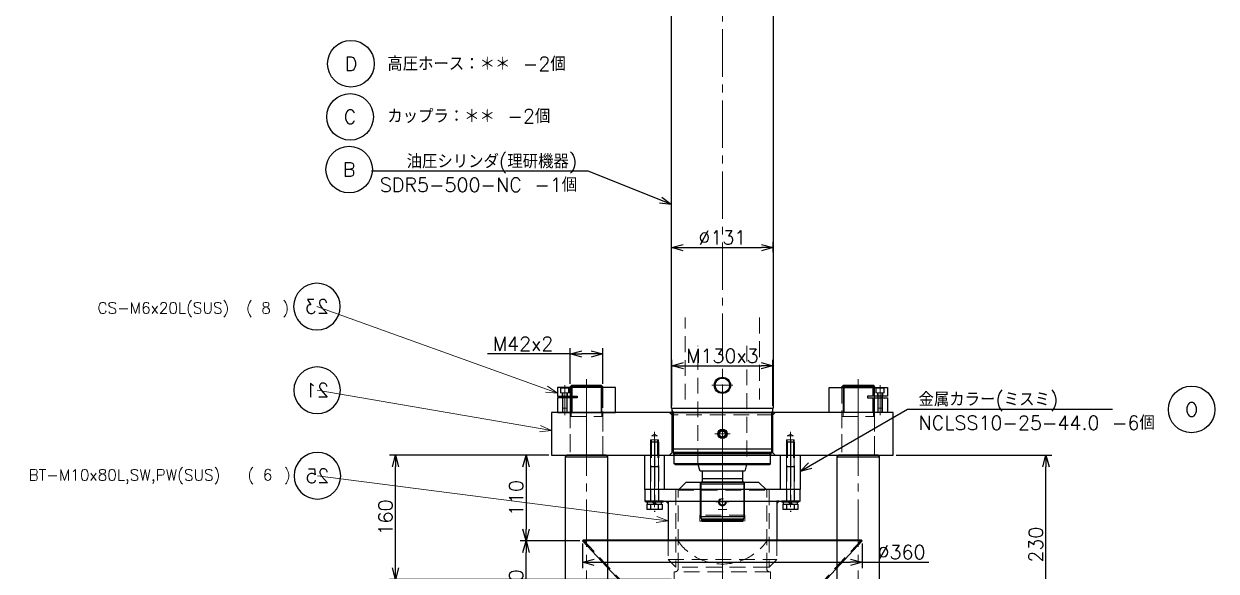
# Model space of a CAD drawing. Header units: millimetres. Extents: x 0 to 49006, y -7876 to 6995.
# Drawn here: x 42080 to 43616, y 1149 to 1853 of the extents above; entities that cross this region are included whole.
import ezdxf
from ezdxf import colors
from ezdxf.entities.mleader import LeaderData, LeaderLine
from ezdxf.enums import TextEntityAlignment as Align
from ezdxf.math import Vec2, Vec3

# ---------------------------------------------------------------- set-up
doc = ezdxf.new("R2010")
doc.units = ezdxf.units.MM
doc.header["$LTSCALE"] = 3.2
doc.header["$PDMODE"] = 99
doc.header["$PDSIZE"] = 1
for name, pattern in [('CENTER2', [28.575, 19.05, -3.175, 3.175, -3.175]), ('HIDDEN', [9.525, 6.35, -3.175]), ('PHANTOM2', [31.75, 15.875, -3.175, 3.175, -3.175, 3.175, -3.175])]:
    doc.linetypes.add(name, pattern=pattern)
for name, color, linetype, lineweight in [('01_NORMAL', 7, 'Continuous', 25), ('04_HIDDEN', 2, 'HIDDEN', 13), ('05_CENTER', 4, 'CENTER2', 13), ('06_PHANTOM', 2, 'PHANTOM2', 13), ('07_TEXT', 3, 'Continuous', 13), ('08_DIM', 3, 'Continuous', 13)]:
    doc.layers.add(name, color=color, linetype=linetype, lineweight=lineweight)
doc.layers.add('10_DRAFT', color=8, linetype='Continuous', lineweight=0, plot=False)
doc.styles.add('KSS_TXT', font='txt.shx', dxfattribs={"bigfont": 'extfont2.shx'})
doc.styles.add('KSS_TXT_L', font='txt.shx', dxfattribs={"height": 36, "bigfont": 'extfont2.shx'})
doc.styles.get("Standard").update_dxf_attribs({"font": 'txt.shx', "bigfont": 'extfont2.shx'})
doc.dimstyles.new('KSS_DIM', dxfattribs={"dimscale": 12, "dimtxt": 3, "dimasz": 2.5, "dimexe": 1.25, "dimexo": 0.625, "dimtad": 1, "dimdsep": 46, "dimtxsty": 'KSS_TXT', "dimblk": 'OPEN30', "dimcen": 0, "dimazin": 2, "dimtfac": 0.75, "dimtmove": 0, "dimatfit": 3, "dimldrblk": 'OPEN30', "dimfxl": 1.25, "dimtolj": 1, "dimarcsym": 0})

# ---------------------------------------------------------------- blocks, each defined once
blk = doc.blocks.new('AM_BALLOON1')
at = {"transparency": 16777216}
blk.add_circle((0, 0), 5, dxfattribs=at)
blk.add_attdef('B_NUMBER', text='', height=3, dxfattribs=at).set_placement((0, 0), align=Align.MIDDLE_CENTER)
blk = doc.blocks.new('_OPEN')
at = {"color": 0, "linetype": 'ByBlock'}
for p, q in [((-1, 0.17), (0, 0)), ((0, 0), (-1, -0.17)), ((0, 0), (-1, 0))]:
    blk.add_line(p, q, dxfattribs=at)
blk = doc.blocks.new('_Open30')
at = {"color": 0, "linetype": 'ByBlock', "lineweight": -2}
for p, q in [((-1, 0.27), (0, 0)), ((0, 0), (-1, -0.27)), ((0, 0), (-1, 0))]:
    blk.add_line(p, q, dxfattribs=at)
blk = doc.blocks.new('*D2128')
at = {"layer": '08_DIM', "color": 0, "lineweight": -2, "transparency": 16777216}
for p, q in [((43203.8, 1297.6), (43404.1, 1297.6)), ((43396.6, 1082.6), (43396.6, 1282.6)), ((43068.8, 1067.6), (43404.1, 1067.6))]:
    blk.add_line(p, q, dxfattribs=at)
at = {"layer": 'Defpoints', "color": 0, "transparency": 16777216}
for p in [(43200, 1297.6), (43396.6, 1297.6), (43065, 1067.6)]:
    blk.add_point(p, dxfattribs=at)
at = {"layer": '08_DIM', "color": 0, "lineweight": -2, "transparency": 16777216, "xscale": 15, "yscale": 15, "zscale": 15}
for p, rotation in [((43396.6, 1297.6), 90), ((43396.6, 1067.6), 270)]:
    blk.add_blockref('_Open30', p, dxfattribs=dict(at, rotation=rotation))
at = {"layer": '08_DIM', "color": 0, "transparency": 16777216, "insert": (43383.8, 1182.6), "char_height": 18, "attachment_point": 5, "rotation": 90, "style": 'KSS_TXT'}
blk.add_mtext('\\A1;230', dxfattribs=at)
blk = doc.blocks.new('*D2147')
at = {"layer": '08_DIM', "color": 0, "lineweight": -2, "transparency": 16777216}
for p, q in [((42796.3, 1187.6), (42719.6, 1187.6)), ((42727.1, 1082.6), (42727.1, 1172.6)), ((42891.3, 1067.6), (42719.6, 1067.6))]:
    blk.add_line(p, q, dxfattribs=at)
at = {"layer": 'Defpoints', "color": 0, "transparency": 16777216}
for p in [(42727.1, 1187.6), (42800, 1187.6), (42895, 1067.6)]:
    blk.add_point(p, dxfattribs=at)
at = {"layer": '08_DIM', "color": 0, "lineweight": -2, "transparency": 16777216, "xscale": 15, "yscale": 15, "zscale": 15}
for p, rotation in [((42727.1, 1187.6), 90), ((42727.1, 1067.6), 270)]:
    blk.add_blockref('_Open30', p, dxfattribs=dict(at, rotation=rotation))
at = {"layer": '08_DIM', "color": 0, "transparency": 16777216, "insert": (42714.4, 1127.6), "char_height": 18, "attachment_point": 5, "rotation": 90, "style": 'KSS_TXT'}
blk.add_mtext('\\A1;120', dxfattribs=at)
blk = doc.blocks.new('*D2148')
at = {"layer": '08_DIM', "color": 0, "lineweight": -2, "transparency": 16777216}
for p, q in [((42756.3, 1297.6), (42719.6, 1297.6)), ((42727.1, 1282.6), (42727.1, 1202.6)), ((42796.3, 1187.6), (42719.6, 1187.6))]:
    blk.add_line(p, q, dxfattribs=at)
at = {"layer": 'Defpoints', "color": 0, "transparency": 16777216}
for p in [(42760, 1297.6), (42727.1, 1187.6), (42800, 1187.6)]:
    blk.add_point(p, dxfattribs=at)
at = {"layer": '08_DIM', "color": 0, "lineweight": -2, "transparency": 16777216, "xscale": 15, "yscale": 15, "zscale": 15}
for p, rotation in [((42727.1, 1297.6), 90), ((42727.1, 1187.6), 270)]:
    blk.add_blockref('_Open30', p, dxfattribs=dict(at, rotation=rotation))
at = {"layer": '08_DIM', "color": 0, "transparency": 16777216, "insert": (42714.4, 1242.6), "char_height": 18, "attachment_point": 5, "rotation": 90, "style": 'KSS_TXT'}
blk.add_mtext('\\A1;110', dxfattribs=at)
blk = doc.blocks.new('*D2149')
at = {"layer": '08_DIM', "color": 0, "lineweight": -2, "transparency": 16777216}
for p, q in [((42756.3, 1297.6), (42551.5, 1297.6)), ((42559, 1152.6), (42559, 1282.6)), ((42914.3, 1137.6), (42551.5, 1137.6))]:
    blk.add_line(p, q, dxfattribs=at)
at = {"layer": 'Defpoints', "color": 0, "transparency": 16777216}
for p in [(42559, 1297.6), (42760, 1297.6), (42918, 1137.6)]:
    blk.add_point(p, dxfattribs=at)
at = {"layer": '08_DIM', "color": 0, "lineweight": -2, "transparency": 16777216, "xscale": 15, "yscale": 15, "zscale": 15}
for p, rotation in [((42559, 1297.6), 90), ((42559, 1137.6), 270)]:
    blk.add_blockref('_Open30', p, dxfattribs=dict(at, rotation=rotation))
at = {"layer": '08_DIM', "color": 0, "transparency": 16777216, "insert": (42546.3, 1217.6), "char_height": 18, "attachment_point": 5, "rotation": 90, "style": 'KSS_TXT'}
blk.add_mtext('\\A1;160', dxfattribs=at)
blk = doc.blocks.new('KNCLSS10-25-12a_1_1')
at = {"color": 0}
blk.add_lwpolyline([(12.5, -44), (-12.5, -44), (-12.5, 0), (12.5, 0)], close=True, dxfattribs=at)
at = {"layer": '04_HIDDEN', "color": 0}
for p, q in [((-5, 0), (-5, -44)), ((5, 0), (5, -44))]:
    blk.add_line(p, q, dxfattribs=at)
at = {"layer": '10_DRAFT'}
blk.add_line((0, 0), (0, -44), dxfattribs=at)
blk = doc.blocks.new('A$C114414DD_1_1')
at = {"color": 0}
for p, q in [((10, 16), (10, -34.2)), ((150, 16), (150, -34.2))]:
    blk.add_line(p, q, dxfattribs=at)
blk.add_lwpolyline([(180, 31), (-20, 31), (-20, 16), (180, 16)], close=True, dxfattribs=at)
at = {"color": 3}
for points in [[(10, 16), (10, 13), (7, 16), (7, 16)], [(150, 16), (150, 13), (153, 16), (153, 16)]]:
    blk.add_lwpolyline(points, close=True, dxfattribs=at)
at = {"layer": '04_HIDDEN'}
for p, q in [((20, 31), (20, -69)), ((140, 31), (140, -69)), ((10, -34.2), (10, -59)), ((150, -34.2), (150, -59)), ((10, -59), (20, -69)), ((10, -59), (150, -59)), ((150, -59), (140, -69)), ((140, -69), (20, -69))]:
    blk.add_line(p, q, dxfattribs=at)
at = {"layer": '05_CENTER'}
for p, q in [((-7.5, 38.4), (-7.5, 8.2)), ((167.5, 38.4), (167.5, 8.2))]:
    blk.add_line(p, q, dxfattribs=at)
at = {"layer": '10_DRAFT'}
blk.add_line((80, 31), (80, -69), dxfattribs=at)
blk = doc.blocks.new('A$C479D0D79_1_1')
at = {"color": 0}
for p, q in [((-11, 1.5), (11, 1.5)), ((-11, 1.5), (-11, 0)), ((-11, 0), (11, 0)), ((-9.8, 11), (9.8, 11)), ((-9.8, 4), (-9.8, 11)), ((9.8, 4), (-9.8, 4)), ((-9.2, 4), (-9.2, 1.5)), ((-4.9, 4), (-4.9, 11)), ((0, 1.5), (-2.5, 4)), ((0, 4), (2.5, 1.5)), ((4.9, 4), (4.9, 11)), ((9.2, 1.5), (9.2, 4)), ((9.8, 4), (9.8, 11)), ((11, 0), (11, 1.5))]:
    blk.add_line(p, q, dxfattribs=at)
at = {"color": 0, "linetype": 'HIDDEN'}
for p, q in [((-5, -76), (-5, 0)), ((5, -76), (5, 0)), ((-5, -44), (5, -44)), ((-4.2, -76), (-4.2, -44)), ((4.2, -76), (4.2, -44)), ((-5, -76), (5, -76))]:
    blk.add_line(p, q, dxfattribs=at)
at = {"color": 0, "linetype": 'CENTER2'}
blk.add_line((0, -79), (0, 14), dxfattribs=at)
at = {"layer": '10_DRAFT', "style": 'KSS_TXT_L'}
blk.add_text('BT-M10x80L,SW,PW', height=0.3, dxfattribs=at).set_placement((5, 10.7))
blk = doc.blocks.new('A$C51A90D84_1_1')
at = {"rotation": 180}
for p in [(-7.5, -9), (167.5, -9)]:
    blk.add_blockref('A$C479D0D79_1_1', p, dxfattribs=at)
at = {"color": 4}
for p in [(-7.5, 50), (167.5, 50)]:
    blk.add_blockref('KNCLSS10-25-12a_1_1', p, dxfattribs=at)
blk.add_blockref('A$C114414DD_1_1', (0, -25))
blk = doc.blocks.new('SD5-500-NCa_1_1')
at = {"color": 0}
for p, q in [((-867, 82), (-864, 85)), ((-867, 82), (-867, -82)), ((-725, 85), (-864, 85)), ((-864, 85), (-864, -85)), ((-722, 82), (-725, 85)), ((-725, 85), (-725, -85)), ((-722, -82), (-722, 82)), ((-722, 65), (-713, 65)), ((-722, 63.5), (-718, 63.5)), ((-718, -65), (-718, 65)), ((-718, 63.5), (-715.4, 65)), ((-713, 65.5), (-145.5, 65.5)), ((-713, -65.5), (-713, 65.5)), ((-145.5, -65.5), (-145.5, 65.5)), ((-145, 65), (-145.5, 65.5)), ((-145, 65), (-145, -65)), ((-92.9, 65), (-145, 65)), ((-140, 63.5), (-142.6, 65)), ((-140, -65), (-140, 65)), ((-90.3, 63.5), (-140, 63.5)), ((-92.9, 65), (-92.9, -65)), ((-89, 62.7), (-92.9, 65)), ((-89, -62.8), (-89, 62.7)), ((-87, 62.7), (-89, 62.7)), ((-87, 62.7), (-87, -62.8)), ((-85, 60.7), (-87, 62.7)), ((-85, -62), (-85, 62)), ((-74, 62), (-85, 62)), ((-74, 62), (-74, -62)), ((-74, 62), (-73, 61)), ((-73, -61), (-73, 61)), ((-877, 33), (-876, 34)), ((-877, -33), (-877, 33)), ((-876, 34), (-876, -34)), ((-876, 34), (-867, 34)), ((-867, 34), (-867, -34)), ((-66.4, 29.7), (-73, 31.5)), ((-897, 18), (-895.8, 20)), ((-897, -18), (-897, 18)), ((-877.8, 20), (-895.8, 20)), ((-895.8, 20), (-895.8, 19.9)), ((-895.8, 19.9), (-882, 19.9)), ((-882, 11.2), (-882, 19.9)), ((-65, -28.5), (-65, 28.5)), ((-65, 26), (-51, 26)), ((-55, -26), (-55, 26)), ((-48.4, 28.5), (-51, 27)), ((-51, -27), (-51, 27)), ((-50.1, 27.5), (-3.9, 27.5)), ((-5.6, 28.5), (-48.4, 28.5)), ((-48.4, -28.5), (-48.4, 28.5)), ((-3, 27), (-5.6, 28.5)), ((-5.6, 28.5), (-5.6, -28.5)), ((-1, 27), (-3, 27)), ((-3, -27), (-3, 27)), ((0, 26), (-1, 27)), ((-1, 27), (-1, -27)), ((0, -26), (0, 26)), ((-897, 10.8), (-895.5, 9.3)), ((-895.8, 11.2), (-895.8, 8.7)), ((-882, 11.2), (-895.8, 11.2)), ((-895.8, 8.7), (-882, 8.7)), ((-882, -8.7), (-882, 8.7)), ((-895.5, -9.3), (-897, -10.8)), ((-895.8, -8.7), (-895.8, -11.2)), ((-882, -8.7), (-895.8, -8.7)), ((-895.8, -11.2), (-882, -11.2)), ((-882, -19.9), (-882, -11.2)), ((-897, -18), (-895.8, -20)), ((-895.8, -19.9), (-895.8, -20)), ((-882, -19.9), (-895.8, -19.9)), ((-877.8, -20), (-895.8, -20)), ((-73, -31.5), (-66.4, -29.7)), ((-65, -26), (-51, -26)), ((-51, -27), (-48.4, -28.5)), ((-3.9, -27.5), (-50.1, -27.5)), ((-48.4, -28.5), (-5.6, -28.5)), ((-5.6, -28.5), (-3, -27)), ((-3, -27), (-1, -27)), ((-1, -27), (0, -26)), ((-876, -34), (-877, -33)), ((-876, -34), (-867, -34)), ((-87, -62.8), (-85, -60.8)), ((-73, -61), (-74, -62)), ((-722, -63.5), (-718, -63.5)), ((-722, -65), (-713, -65)), ((-718, -63.5), (-715.4, -65)), ((-145.5, -65.5), (-713, -65.5)), ((-145.5, -65.5), (-145, -65)), ((-145, -65), (-92.9, -65)), ((-142.6, -65), (-140, -63.5)), ((-140, -63.5), (-90.3, -63.5)), ((-92.9, -65), (-89, -62.8)), ((-89, -62.8), (-87, -62.8)), ((-74, -62), (-85, -62)), ((-864, -85), (-867, -82)), ((-725, -85), (-864, -85)), ((-725, -85), (-722, -82))]:
    blk.add_line(p, q, dxfattribs=at)
for radius in [10.5, 9.32]:
    blk.add_circle((-175, 0), radius, dxfattribs=at)
for centre, radius, start, end in [((-877.8, 20.8), 0.8, 270, 0), ((-66.9, 27.8), 2, 20.9011, 75), ((-877.8, -20.8), 0.8, 0, 90), ((-66.9, -27.8), 2, 285, 339.0989)]:
    blk.add_arc(centre, radius, start, end, dxfattribs=at)
for points, start_tangent, end_tangent in [([(-895.8, 19.9), (-896.2, 19.2), (-896.5, 18.5), (-896.7, 17.8), (-896.8, 17.3), (-896.9, 16.7), (-897, 16.1), (-897, 15.6)], (-0.424612, -0.905375), (-0.035971, -0.999353)), ([(-897, 15.6), (-897, 15.1), (-896.9, 14.6), (-896.8, 14), (-896.7, 13.4), (-896.5, 12.9), (-896.3, 12.3), (-896.1, 11.8), (-895.8, 11.2)], (0.033003, -0.999455), (0.4305, -0.902591)), ([(-895.8, 8.7), (-896.1, 7.4), (-896.4, 6.2), (-896.6, 4.9), (-896.8, 3.6), (-896.9, 2.7), (-896.9, 1.8), (-897, 0.9), (-897, 0)], (-0.230061, -0.973176), (-0.014404, -0.999896)), ([(-897, 0), (-897, -1.1), (-896.9, -2.3), (-896.8, -3.4), (-896.7, -4.6), (-896.5, -5.7), (-896.3, -6.9), (-896.1, -7.8), (-895.8, -8.7)], (0.018431, -0.99983), (0.233877, -0.972266)), ([(-895.8, -11.2), (-896.2, -11.9), (-896.5, -12.7), (-896.7, -13.4), (-896.8, -13.9), (-896.9, -14.5), (-897, -15), (-897, -15.6)], (-0.424612, -0.905375), (-0.035971, -0.999353)), ([(-897, -15.6), (-897, -16.1), (-896.9, -16.6), (-896.8, -17.2), (-896.7, -17.7), (-896.5, -18.3), (-896.3, -18.8), (-896.1, -19.4), (-895.8, -19.9)], (0.033003, -0.999455), (0.4305, -0.902591))]:
    blk.add_spline(points, degree=3, dxfattribs=dict(at, start_tangent=start_tangent, end_tangent=end_tangent))
at = {"layer": '04_HIDDEN', "color": 0}
for p, q in [((-262.2, 47.7), (-156.8, 47.7)), ((-225.8, 31.5), (-73, 31.5)), ((-896.7, 10.5), (-879, 9.9)), ((-895.5, 9.3), (-880.5, 8.8)), ((-879, -9.9), (-896.7, -10.5)), ((-880.5, -8.8), (-895.5, -9.3)), ((-73, -31.5), (-225.8, -31.5)), ((-156.8, -47.8), (-262.2, -47.8))]:
    blk.add_line(p, q, dxfattribs=at)
at = {"layer": '05_CENTER', "color": 0}
for p, q in [((-907.5, 0), (4.4, 0)), ((-175, 13.5), (-175, -13.5)), ((325.8, 0), (508.2, 0))]:
    blk.add_line(p, q, dxfattribs=at)
at = {"layer": '06_PHANTOM', "color": 0}
for p, q in [((427, 31.5), (337.2, 31.5)), ((433.6, 29.7), (427, 31.5)), ((427, -31.5), (427, 31.5)), ((435, -28.5), (435, 28.5)), ((435, 26), (449, 26)), ((445, -26), (445, 26)), ((451.6, 28.5), (449, 27)), ((449, -27), (449, 27)), ((449.9, 27.5), (496.1, 27.5)), ((494.4, 28.5), (451.6, 28.5)), ((451.6, -28.5), (451.6, 28.5)), ((497, 27), (494.4, 28.5)), ((494.4, 28.5), (494.4, -28.5)), ((499, 27), (497, 27)), ((497, -27), (497, 27)), ((500, 26), (499, 27)), ((499, 27), (499, -27)), ((500, -26), (500, 26)), ((427, -31.5), (433.6, -29.7)), ((435, -26), (449, -26)), ((449, -27), (451.6, -28.5)), ((496.1, -27.5), (449.9, -27.5)), ((451.6, -28.5), (494.4, -28.5)), ((494.4, -28.5), (497, -27)), ((497, -27), (499, -27)), ((499, -27), (500, -26)), ((337.2, -31.5), (427, -31.5))]:
    blk.add_line(p, q, dxfattribs=at)
for centre, start, end in [((433.1, 27.8), 20.9011, 75), ((433.1, -27.8), 285, 339.0989)]:
    blk.add_arc(centre, 2, start, end, dxfattribs=at)
blk = doc.blocks.new('M10Tz_1_1')
at = {"color": 0}
for radius in [5, 4]:
    blk.add_circle((0, 0), radius, dxfattribs=at)
at = {"layer": '05_CENTER'}
for p, q in [((8.3, 0), (-8.3, 0)), ((0, -8.3), (0, 8.3))]:
    blk.add_line(p, q, dxfattribs=at)
blk = doc.blocks.new('A$C311A3C4E_1_1')
at = {"color": 0}
for p, q in [((-47, 100), (-57, 90)), ((-47, 100), (47, 100)), ((47, 100), (57, 90)), ((-57, -11), (-57, 90)), ((-57, 90), (57, 90)), ((57, -11), (57, 90))]:
    blk.add_line(p, q, dxfattribs=at)
blk.add_lwpolyline([(-62, -25), (62, -25), (62, -15), (-62, -15)], close=True, dxfattribs=at)
for centre, start, end in [((-61, -11), 270, 0), ((61, -11), 180, 270)]:
    blk.add_arc(centre, 4, start, end, dxfattribs=at)
at = {"layer": '04_HIDDEN'}
for p, q in [((-28.5, 100), (-28.5, 58)), ((-27.4, 100), (-27.4, 58)), ((27.4, 100), (27.4, 58)), ((28.5, 100), (28.5, 58))]:
    blk.add_line(p, q, dxfattribs=at)
blk.add_lwpolyline([(29, 50), (29, 58), (-29, 58), (-29, 50)], close=True, dxfattribs=at)
at = {"layer": '05_CENTER'}
blk.add_line((0, 106.4), (0, -32.8), dxfattribs=at)
at = {"color": 0}
blk.add_blockref('M10Tz_1_1', (0, 75), dxfattribs=at)
blk = doc.blocks.new('A$C2EB33B8C_1_1')
at = {"color": 4, "rotation": 270}
blk.add_blockref('SD5-500-NCa_1_1', (0, -90), dxfattribs=at)
at = {"layer": '04_HIDDEN'}
blk.add_blockref('A$C311A3C4E_1_1', (0, -140), dxfattribs=at)
blk = doc.blocks.new('A$C55F72951_1_1')
at = {"color": 0}
for p, q in [((-179.1, 600.8), (-180, 600)), ((-180, 600), (-68, 480)), ((180, 600), (68, 480)), ((179.1, 600.8), (180, 600)), ((87, 478), (-87, 478))]:
    blk.add_line(p, q, dxfattribs=at)
for p, q in [((180, 600), (-180, 600)), ((179.1, 600.8), (-179.1, 600.8))]:
    blk.add_line(p, q)
for points in [[(-87, 50), (87, 50), (87, 478), (85, 480), (-85, 480), (-87, 478)], [(-300, 50), (300, 50), (300, -5), (-300, -5)]]:
    blk.add_lwpolyline(points, close=True, dxfattribs=at)
at = {"color": 3}
for points in [[(-87, 50), (-91, 50), (-91, 50), (-87, 54)], [(87, 50), (91, 50), (91, 50), (87, 54)]]:
    blk.add_lwpolyline(points, close=True, dxfattribs=at)
for points in [[(-86, 0), (-78, 0), (-78, 0), (-82, 4)], [(-82, 4), (-86, 0), (-86, 0)], [(86, 0), (78, 0), (78, 0), (82, 4)], [(82, 4), (86, 0), (86, 0)]]:
    blk.add_lwpolyline(points, dxfattribs=at)
for centre, start, end in [((-68, 480), 0, 43.0251), ((68, 480), 136.9749, 180)]:
    blk.add_arc(centre, 1.03, start, end, dxfattribs=at)
at = {"layer": '04_HIDDEN'}
for p, q in [((-179.1, 600.8), (-67.1, 480.8)), ((179.1, 600.8), (67.1, 480.8)), ((-68, 480), (-67.1, 480.8)), ((-63, 475), (-65.9, 480)), ((63, 475), (65.9, 480)), ((68, 480), (67.1, 480.8)), ((-63, 475), (-63, 0)), ((63, 475), (-63, 475)), ((63, 475), (63, 0)), ((-82, 50), (-82, 0)), ((82, 50), (82, 0)), ((-275, 24.3), (-279, 22)), ((-279, -5), (-279, 22)), ((-279, 22), (-271, 22)), ((-271, 22), (-275, 24.3)), ((-271, -5), (-271, 22)), ((271, 22), (275, 24.3)), ((271, -5), (271, 22)), ((279, 22), (271, 22)), ((275, 24.3), (279, 22)), ((279, -5), (279, 22)), ((-280, -5), (-280, 15)), ((-280, 15), (-270, 15)), ((-270, -5), (-270, 15)), ((-139, -5), (-139, 0)), ((-139, 0), (139, 0)), ((139, 0), (139, -5)), ((270, -5), (270, 15)), ((280, 15), (270, 15)), ((280, -5), (280, 15))]:
    blk.add_line(p, q, dxfattribs=at)
at = {"layer": '04_HIDDEN', "color": 9}
for p, q in [((-196, 50), (-196, -5)), ((-154, 50), (-154, -5)), ((154, 50), (154, -5)), ((196, 50), (196, -5))]:
    blk.add_line(p, q, dxfattribs=at)
at = {"layer": '04_HIDDEN'}
blk.add_arc((0, 640), 70, 214.0372, 325.9628, dxfattribs=at)
at = {"layer": '05_CENTER'}
for p, q in [((0, -18.7), (0, 613.4)), ((-117, -11.3), (-117, 60.9)), ((117, -11.3), (117, 60.9)), ((-275, -8.4), (-275, 27.1)), ((275, -8.4), (275, 27.1))]:
    blk.add_line(p, q, dxfattribs=at)
at = {"layer": '05_CENTER', "color": 9}
for p, q in [((-175, 56.4), (-175, -11.4)), ((175, 56.4), (175, -11.4))]:
    blk.add_line(p, q, dxfattribs=at)
at = {"layer": '10_DRAFT'}
blk.add_line((-5.6, 640), (5.6, 640), dxfattribs=at)
blk = doc.blocks.new('A$C59490531_1_1')
at = {"color": 0}
for p, q in [((-18.8, 32), (-18.8, 21)), ((18.8, 32), (18.8, 0)), ((-37.5, 21), (-12, 21)), ((-12, 19), (-37.5, 19)), ((-18.8, 19), (-18.8, 0)), ((-12, 21), (-12, 19))]:
    blk.add_line(p, q, dxfattribs=at)
blk.add_lwpolyline([(-37.5, 19), (-37.5, 0), (37.5, 0), (37.5, 32), (-37.5, 32), (-37.5, 21)], dxfattribs=at)
at = {"layer": '04_HIDDEN'}
for p, q in [((-33.5, 25.5), (-33.5, 32)), ((-22.5, 25.5), (-22.5, 32)), ((-21, 32), (-21, 21)), ((-19.7, 32), (-19.7, 21)), ((19.7, 32), (19.7, 0)), ((21, 32), (21, 0)), ((-33.5, 25.5), (-22.5, 25.5)), ((-31.4, 21), (-31.4, 25.5)), ((-31, 19), (-31, 0)), ((-30.5, 19), (-30.5, 0)), ((-25.5, 19), (-25.5, 0)), ((-25, 19), (-25, 0)), ((-24.6, 21), (-24.6, 25.5)), ((-21, 19), (-21, 0)), ((-19.7, 19), (-19.7, 0))]:
    blk.add_line(p, q, dxfattribs=at)
at = {"layer": '05_CENTER'}
blk.add_line((-28, -3.3), (-28, 35), dxfattribs=at)
at = {"layer": '10_DRAFT'}
blk.add_line((0, 32), (0, 0), dxfattribs=at)
blk = doc.blocks.new('A$C7E8A2BA9_1_1')
at = {"color": 0}
for p, q in [((5, 6), (-5, 6)), ((-5, 6), (-5, 0)), ((5, 0), (-5, 0)), ((5, 0), (5, 6))]:
    blk.add_line(p, q, dxfattribs=at)
at = {"color": 0, "linetype": 'HIDDEN'}
for p, q in [((-3, -20), (-3, 0)), ((-2.5, -20), (-2.5, 0)), ((2.5, -20), (2.5, 0)), ((3, -20), (3, 0)), ((-3, -20), (3, -20))]:
    blk.add_line(p, q, dxfattribs=at)
at = {"color": 0, "linetype": 'CENTER2'}
blk.add_line((0, -21.5), (0, 7.5), dxfattribs=at)
at = {"layer": '10_DRAFT', "style": 'KSS_TXT_L'}
blk.add_text('CS-M6x20L', height=0.3, dxfattribs=at).set_placement((2.2, 5.7))
blk = doc.blocks.new('A$C64ED66EC_1_1')
blk.add_blockref('A$C59490531_1_1', (0, 0))
at = {"layer": '04_HIDDEN', "xscale": -1}
blk.add_blockref('A$C7E8A2BA9_1_1', (-28, 25.5), dxfattribs=at)
blk = doc.blocks.new('A$C1A7E2619_1_1')
blk.add_lwpolyline([(-220, -55), (220, -55), (220, 0), (-220, 0)], close=True)
at = {"color": 0}
for radius in [6, 5, 4]:
    blk.add_circle((0, -27.5), radius, dxfattribs=at)
at = {"layer": '04_HIDDEN', "color": 9}
for p, q in [((-196, 0), (-196, -55)), ((-154, 0), (-154, -55)), ((154, 0), (154, -55)), ((196, 0), (196, -55))]:
    blk.add_line(p, q, dxfattribs=at)
at = {"layer": '04_HIDDEN'}
for p, q in [((-68, 0), (-65, -3)), ((-65, -52), (-65, -3)), ((65, -3), (-65, -3)), ((-63.5, -52), (-63.5, -3)), ((63.5, -52), (63.5, -3)), ((68, 0), (65, -3)), ((65, -52), (65, -3)), ((-87.5, -27.7), (-91.5, -30)), ((-91.5, -55), (-91.5, -30)), ((-91.5, -30), (-83.5, -30)), ((-83.5, -30), (-87.5, -27.7)), ((-83.5, -55), (-83.5, -30)), ((87.5, -27.7), (83.5, -30)), ((83.5, -55), (83.5, -30)), ((83.5, -30), (91.5, -30)), ((91.5, -30), (87.5, -27.7)), ((91.5, -55), (91.5, -30)), ((-92.5, -55), (-92.5, -35)), ((-92.5, -35), (-82.5, -35)), ((-82.5, -55), (-82.5, -35)), ((82.5, -55), (82.5, -35)), ((82.5, -35), (92.5, -35)), ((92.5, -55), (92.5, -35)), ((-68, -55), (-65, -52)), ((65, -52), (-65, -52)), ((68, -55), (65, -52))]:
    blk.add_line(p, q, dxfattribs=at)
at = {"layer": '05_CENTER', "color": 9}
for p, q in [((-175, 6.4), (-175, -61.4)), ((175, 6.4), (175, -61.4))]:
    blk.add_line(p, q, dxfattribs=at)
at = {"layer": '05_CENTER'}
for p, q in [((-87.5, -58.4), (-87.5, -24.9)), ((9.9, -27.5), (-9.9, -27.5)), ((0, -37.4), (0, -17.6)), ((87.5, -58.4), (87.5, -24.9))]:
    blk.add_line(p, q, dxfattribs=at)
at = {"layer": '10_DRAFT'}
blk.add_line((0, 0), (0, -55), dxfattribs=at)
blk = doc.blocks.new('A$C06BC4911_1_1')
at = {"color": 0}
for p, q in [((-27.5, -2), (27.5, -2)), ((-27.5, -658), (27.5, -658))]:
    blk.add_line(p, q, dxfattribs=at)
blk.add_lwpolyline([(25.5, 0), (-25.5, 0), (-27.5, -2), (-27.5, -658), (-25.5, -660), (25.5, -660), (27.5, -658), (27.5, -2)], close=True, dxfattribs=at)
at = {"layer": '01_NORMAL'}
for p, q in [((-19, 90), (-21, 88)), ((21, 88), (19, 90)), ((-19, -750), (-21, -748)), ((21, -748), (19, -750))]:
    blk.add_line(p, q, dxfattribs=at)
at = {"layer": '04_HIDDEN'}
for p, q in [((-19, 90), (-21, 88)), ((-21, 88), (-21, 0)), ((-21, 88), (21, 88)), ((-19.7, 50), (-19.7, 89.3)), ((19, 90), (-19, 90)), ((21, 88), (19, 90)), ((19.7, 50), (19.7, 89.3)), ((21, 0), (21, 88)), ((-21, 50), (21, 50)), ((-21, -748), (-21, -660)), ((21, -660), (21, -748)), ((-21, -710), (21, -710)), ((-19.7, -710), (-19.7, -749.3)), ((19.7, -710), (19.7, -749.3)), ((-19, -750), (-21, -748)), ((-21, -748), (21, -748)), ((-19, -750), (-21, -748)), ((-21, -748), (21, -748)), ((19, -750), (-19, -750)), ((19, -750), (-19, -750)), ((21, -748), (19, -750)), ((21, -748), (19, -750))]:
    blk.add_line(p, q, dxfattribs=at)
at = {"layer": '05_CENTER'}
blk.add_line((0, -757.9), (0, 97.9), dxfattribs=at)
blk = doc.blocks.new('A$C71905DCD_1_1')
for name, p in [('A$C64ED66EC_1_1', (-450, 770)), ('A$C06BC4911_1_1', (-450, 715)), ('A$C06BC4911_1_1', (-100, 715)), ('A$C1A7E2619_1_1', (-275, 770)), ('A$C55F72951_1_1', (-275, 5))]:
    blk.add_blockref(name, p)
at = {"xscale": -1}
blk.add_blockref('A$C64ED66EC_1_1', (-100, 770), dxfattribs=at)
blk = doc.blocks.new('*D2155')
at = {"layer": '08_DIM', "color": 0, "lineweight": -2, "transparency": 16777216}
for p, q in [((42784, 1428.1), (42677.5, 1428.1)), ((42784, 1389.4), (42784, 1435.6)), ((42811, 1428.1), (42799, 1428.1)), ((42826, 1389.4), (42826, 1435.6))]:
    blk.add_line(p, q, dxfattribs=at)
at = {"layer": 'Defpoints', "color": 0, "transparency": 16777216}
for p in [(42784, 1428.1), (42784, 1385.6), (42826, 1385.6)]:
    blk.add_point(p, dxfattribs=at)
at = {"layer": '08_DIM', "color": 0, "lineweight": -2, "transparency": 16777216, "xscale": 15, "yscale": 15, "zscale": 15, "rotation": 180}
blk.add_blockref('_Open30', (42784, 1428.1), dxfattribs=at)
at = {"layer": '08_DIM', "color": 0, "lineweight": -2, "transparency": 16777216, "xscale": 15, "yscale": 15, "zscale": 15}
blk.add_blockref('_Open30', (42826, 1428.1), dxfattribs=at)
at = {"layer": '08_DIM', "color": 0, "transparency": 16777216, "insert": (42723.3, 1440.9), "char_height": 18, "attachment_point": 5, "style": 'KSS_TXT'}
blk.add_mtext('\\A1;M42x2', dxfattribs=at)
blk = doc.blocks.new('*D2157')
at = {"layer": '08_DIM', "color": 0, "lineweight": -2, "transparency": 16777216}
for p, q in [((42914.5, 1559.2), (42914.5, 1572.4)), ((43045.5, 1559.2), (43045.5, 1572.4)), ((42929.5, 1564.9), (43030.5, 1564.9))]:
    blk.add_line(p, q, dxfattribs=at)
at = {"layer": 'Defpoints', "color": 0, "transparency": 16777216}
for p in [(42914.5, 1555.4), (43045.5, 1564.9), (43045.5, 1555.4)]:
    blk.add_point(p, dxfattribs=at)
at = {"layer": '08_DIM', "color": 0, "lineweight": -2, "transparency": 16777216, "xscale": 15, "yscale": 15, "zscale": 15, "rotation": 180}
blk.add_blockref('_Open30', (42914.5, 1564.9), dxfattribs=at)
at = {"layer": '08_DIM', "color": 0, "lineweight": -2, "transparency": 16777216, "xscale": 15, "yscale": 15, "zscale": 15}
blk.add_blockref('_Open30', (43045.5, 1564.9), dxfattribs=at)
at = {"layer": '08_DIM', "color": 0, "transparency": 16777216, "insert": (42980, 1577.7), "char_height": 18, "attachment_point": 5, "style": 'KSS_TXT'}
blk.add_mtext('\\A1;%%C131', dxfattribs=at)
blk = doc.blocks.new('*D2158')
at = {"layer": '08_DIM', "color": 0, "lineweight": -2, "transparency": 16777216}
for p, q in [((42915, 1361.4), (42915, 1420.3)), ((42930, 1412.8), (43030, 1412.8)), ((43045, 1361.4), (43045, 1420.3))]:
    blk.add_line(p, q, dxfattribs=at)
at = {"layer": 'Defpoints', "color": 0, "transparency": 16777216}
for p in [(43045, 1412.8), (42915, 1357.6), (43045, 1357.6)]:
    blk.add_point(p, dxfattribs=at)
at = {"layer": '08_DIM', "color": 0, "lineweight": -2, "transparency": 16777216, "xscale": 15, "yscale": 15, "zscale": 15, "rotation": 180}
blk.add_blockref('_Open30', (42915, 1412.8), dxfattribs=at)
at = {"layer": '08_DIM', "color": 0, "lineweight": -2, "transparency": 16777216, "xscale": 15, "yscale": 15, "zscale": 15}
blk.add_blockref('_Open30', (43045, 1412.8), dxfattribs=at)
at = {"layer": '08_DIM', "color": 0, "transparency": 16777216, "insert": (42980, 1425.6), "char_height": 18, "attachment_point": 5, "style": 'KSS_TXT'}
blk.add_mtext('\\A1;M130x3', dxfattribs=at)
blk = doc.blocks.new('*D2176')
at = {"layer": '08_DIM', "color": 0, "lineweight": -2, "transparency": 16777216}
for p, q in [((42800, 1183.9), (42800, 1152.5)), ((43160, 1183.9), (43160, 1152.5)), ((42815, 1160), (43145, 1160)), ((43160, 1160), (43246, 1160))]:
    blk.add_line(p, q, dxfattribs=at)
at = {"layer": 'Defpoints', "color": 0, "transparency": 16777216}
for p in [(42800, 1187.6), (43160, 1187.6), (43160, 1160)]:
    blk.add_point(p, dxfattribs=at)
at = {"layer": '08_DIM', "color": 0, "lineweight": -2, "transparency": 16777216, "xscale": 15, "yscale": 15, "zscale": 15, "rotation": 180}
blk.add_blockref('_Open30', (42800, 1160), dxfattribs=at)
at = {"layer": '08_DIM', "color": 0, "lineweight": -2, "transparency": 16777216, "xscale": 15, "yscale": 15, "zscale": 15}
blk.add_blockref('_Open30', (43160, 1160), dxfattribs=at)
at = {"layer": '08_DIM', "color": 0, "transparency": 16777216, "insert": (43210.7, 1172.8), "char_height": 18, "attachment_point": 5, "style": 'KSS_TXT'}
blk.add_mtext('\\A1;%%C360', dxfattribs=at)
blk = doc.blocks.new('*U258')
at = {"layer": '07_TEXT', "color": 0, "style": 'KSS_TXT'}
for s, p in [('(', (41.73, 1)), (')', (51.5, 1))]:
    blk.add_text(s, height=3, dxfattribs=at).set_placement(p)
blk.add_attdef('補助材料名', (1.87, 1), '', height=3, dxfattribs=at)
blk.add_attdef('個数', text='', height=3, dxfattribs=at).set_placement((47.09, 1), align=Align.CENTER)
blk = doc.blocks.new('*U254')
at = {"layer": '07_TEXT', "color": 0, "style": 'KSS_TXT'}
for s, p in [('(', (60.59, 1.01)), (')', (70.36, 1.01))]:
    blk.add_text(s, height=3, dxfattribs=at).set_placement(p)
blk.add_attdef('補助材料名', (1.87, 1), '', height=3, dxfattribs=at)
blk.add_attdef('個数', text='', height=3, dxfattribs=at).set_placement((65.96, 1.01), align=Align.CENTER)

msp = doc.modelspace()

# ---------------------------------------------------------------- linework, layer by layer
for p, q in [((42784.033, 1385.633), (42786.033, 1387.633)), ((42784.033, 1384.633), (42784.033, 1385.633)), ((42826.033, 1385.633), (42784.033, 1385.633)), ((42786.033, 1387.633), (42824.033, 1387.633)), ((42824.033, 1387.633), (42826.033, 1385.633)), ((42826.033, 1384.633), (42826.033, 1385.633)), ((43134.033, 1385.633), (43136.033, 1387.633)), ((43134.033, 1384.633), (43134.033, 1385.633)), ((43176.033, 1385.633), (43134.033, 1385.633)), ((43136.033, 1387.633), (43174.033, 1387.633)), ((43174.033, 1387.633), (43176.033, 1385.633)), ((43176.033, 1384.633), (43176.033, 1385.633)), ((42933.033, 1262.633), (42923.033, 1252.633)), ((43027.033, 1262.633), (42933.033, 1262.633)), ((43037.033, 1252.633), (43027.033, 1262.633))]:
    msp.add_line(p, q)

# ---------------------------------------------------------------- block references
for name, p in [('A$C2EB33B8C_1_1', (42980.033, 1302.633)), ('A$C71905DCD_1_1', (43255.033, 582.633)), ('A$C51A90D84_1_1', (42900.033, 1247.633))]:
    msp.add_blockref(name, p)
at = {"layer": '08_DIM', "color": 15, "xscale": 4.800000000000001, "yscale": 4.800000000000001, "zscale": 4.800000000000001}
for name, p, values in [('*U258', (42166.248, 1475.188), {'補助材料名': 'CS-M6x20L(SUS)', '個数': '8'}), ('*U254', (42077.638, 1260.31), {'補助材料名': 'BT-M10x80L,SW,PW(SUS)', '個数': '6'})]:
    msp.add_blockref(name, p, dxfattribs=at).add_auto_attribs(values)

# ---------------------------------------------------------------- texts
at = {"layer": '07_TEXT', "color": 4, "style": 'KSS_TXT'}
for s, p in [('高圧ホース：＊＊ -2個', (42548.54, 1792.336)), ('カップラ：＊＊ -2個', (42548.5, 1725.032))]:
    msp.add_text(s, height=18, dxfattribs=at).set_placement(p)

# ---------------------------------------------------------------- dimensions: what is measured, and where the dimension line sits
at = {"layer": '08_DIM'}
for base, p1, p2, text, picture, middle in [((43045.533, 1564.928), (42914.533, 1555.413), (43045.533, 1555.413), '%%C<>', '*D2157', (42980.033, 1577.678)), ((43045.033, 1412.837), (42915.033, 1357.633), (43045.033, 1357.633), 'M130x3', '*D2158', (42980.033, 1425.587))]:
    dim = msp.add_linear_dim(base=base, p1=p1, p2=p2, text=text, dimstyle='KSS_DIM', override={"dimscale": 6}, dxfattribs=at)
    dim.commit()
    dim.dimension.update_dxf_attribs({"geometry": picture, "text_midpoint": middle})
dim = msp.add_linear_dim(base=(42784.033, 1428.147), p1=(42826.033, 1385.633), p2=(42784.033, 1385.633), angle=180, text='M42x2', dimstyle='KSS_DIM', override={"dimscale": 6, "dimarcsym": 1}, dxfattribs=at)
dim.commit()
dim.dimension.update_dxf_attribs({"geometry": '*D2155', "text_midpoint": (42723.283, 1440.897)})
at = {"layer": '08_DIM', "color": 1}
for base, p1, p2, picture, middle in [((42559.046, 1297.633), (42918.033, 1137.633), (42760.033, 1297.633), '*D2149', (42546.296, 1217.633)), ((42727.133, 1187.633), (42760.033, 1297.633), (42800.033, 1187.633), '*D2148', (42714.383, 1242.633)), ((43396.595, 1297.633), (43065.033, 1067.633), (43200.033, 1297.633), '*D2128', (43383.845, 1182.633)), ((42727.133, 1187.633), (42895.033, 1067.633), (42800.033, 1187.633), '*D2147', (42714.383, 1127.633))]:
    dim = msp.add_linear_dim(base=base, p1=p1, p2=p2, angle=90, dimstyle='KSS_DIM', override={"dimscale": 6, "dimarcsym": 1}, dxfattribs=at)
    dim.commit()
    dim.dimension.update_dxf_attribs({"geometry": picture, "text_midpoint": middle})
dim = msp.add_linear_dim(base=(43160.033, 1160.048), p1=(42800.033, 1187.633), p2=(43160.033, 1187.633), text='%%C<>', dimstyle='KSS_DIM', override={"dimscale": 6, "dimarcsym": 1}, dxfattribs=at)
dim.commit()
dim.dimension.update_dxf_attribs({"geometry": '*D2176', "text_midpoint": (43210.721, 1160.048), "dimtype": 160})

# ---------------------------------------------------------------- leaders
at = {"layer": '08_DIM'}
ml = msp.add_multileader_block('Standard', dxfattribs=at)
ml.set_content('AM_BALLOON1', color=256, scale=6)
ml.set_attribute('B_NUMBER', 'N', width=0)
ml.set_leader_properties(color=256, linetype='ByLayer', lineweight=-1)
ml.set_arrow_properties(name='OPEN')
ml.build(insert=Vec2(0, 0))
ml.multileader.update_dxf_attribs({"leader_type": 0, "has_dogleg": 0, "text_right_attachment_type": 6, "dogleg_length": 0, "arrow_head_size": 12, "scale": 6, "block_connection_type": 1})
ctx = ml.context
ctx.base_point, ctx.scale, ctx.char_height, ctx.arrow_head_size, ctx.landing_gap_size, ctx.plane_origin = Vec3(42470.67, 2179.738), 6, 24, 12, 12, Vec3(42470.67, 2179.738)
ctx.right_attachment, ctx.attachment_type = 6, 1
notes = []
notes.append((ctx, [(0, (0, 0, 0), (0, 0), (1, 0), 1, [])]))
ctx.block.insert = Vec3(42470.67, 2179.738)
ml = msp.add_multileader_block('Standard', dxfattribs=at)
ml.set_content('AM_BALLOON1', color=256, scale=6)
ml.set_attribute('B_NUMBER', 'S', width=0)
ml.set_leader_properties(color=256, linetype='ByLayer', lineweight=-1)
ml.set_arrow_properties(name='OPEN')
ml.build(insert=Vec2(0, 0))
ml.multileader.update_dxf_attribs({"leader_type": 0, "has_dogleg": 0, "text_right_attachment_type": 6, "dogleg_length": 0, "arrow_head_size": 12, "scale": 6, "block_connection_type": 1})
ctx = ml.context
ctx.base_point, ctx.scale, ctx.char_height, ctx.arrow_head_size, ctx.landing_gap_size, ctx.plane_origin = Vec3(42373.487, 2107.349), 6, 24, 12, 12, Vec3(42373.487, 2107.349)
ctx.right_attachment, ctx.attachment_type = 6, 1
notes.append((ctx, [(0, (0, 0, 0), (0, 0), (1, 0), 1, [])]))
ctx.block.insert = Vec3(42373.487, 2107.349)
ml = msp.add_multileader_block('Standard', dxfattribs=at)
ml.set_content('AM_BALLOON1', color=256, scale=6)
ml.set_attribute('B_NUMBER', 'D', width=0)
ml.set_leader_properties(color=256, linetype='ByLayer', lineweight=-1)
ml.set_arrow_properties(name='OPEN')
ml.build(insert=Vec2(0, 0))
ml.multileader.update_dxf_attribs({"leader_type": 0, "has_dogleg": 0, "text_right_attachment_type": 6, "dogleg_length": 0, "arrow_head_size": 12, "scale": 6, "block_connection_type": 1})
ctx = ml.context
ctx.base_point, ctx.scale, ctx.char_height, ctx.arrow_head_size, ctx.landing_gap_size, ctx.plane_origin = Vec3(42501.647, 1801.517), 6, 24, 12, 12, Vec3(42501.647, 1801.517)
ctx.right_attachment, ctx.attachment_type = 6, 1
notes.append((ctx, [(0, (0, 0, 0), (0, 0), (1, 0), 1, [])]))
ctx.block.insert = Vec3(42501.647, 1801.517)
ml = msp.add_multileader_block('Standard', dxfattribs=at)
ml.set_content('AM_BALLOON1', color=256, scale=6)
ml.set_attribute('B_NUMBER', 'C', width=0)
ml.set_leader_properties(color=256, linetype='ByLayer', lineweight=-1)
ml.set_arrow_properties(name='OPEN')
ml.build(insert=Vec2(0, 0))
ml.multileader.update_dxf_attribs({"leader_type": 0, "has_dogleg": 0, "text_right_attachment_type": 6, "dogleg_length": 0, "arrow_head_size": 12, "scale": 6, "block_connection_type": 1})
ctx = ml.context
ctx.base_point, ctx.scale, ctx.char_height, ctx.arrow_head_size, ctx.landing_gap_size, ctx.plane_origin = Vec3(42500.521, 1733.139), 6, 24, 12, 12, Vec3(42500.521, 1733.139)
ctx.right_attachment, ctx.attachment_type = 6, 1
notes.append((ctx, [(0, (0, 0, 0), (0, 0), (1, 0), 1, [])]))
ctx.block.insert = Vec3(42500.521, 1733.139)
ml = msp.add_multileader_block('Standard', dxfattribs=at)
ml.set_content('AM_BALLOON1', color=256, scale=6)
ml.set_attribute('B_NUMBER', 'B', width=0)
ml.set_leader_properties(color=256, linetype='ByLayer', lineweight=-1)
ml.set_arrow_properties(name='OPEN')
ml.build(insert=Vec2(0, 0))
ml.multileader.update_dxf_attribs({"leader_type": 0, "has_dogleg": 0, "text_right_attachment_type": 6, "dogleg_length": 0, "arrow_head_size": 12, "scale": 6, "block_connection_type": 1})
ctx = ml.context
ctx.base_point, ctx.scale, ctx.char_height, ctx.arrow_head_size, ctx.landing_gap_size, ctx.plane_origin = Vec3(42499.342, 1665.338), 6, 24, 12, 12, Vec3(42499.342, 1665.338)
ctx.right_attachment, ctx.attachment_type = 6, 1
notes.append((ctx, [(0, (0, 0, 0), (0, 0), (1, 0), 1, [])]))
ctx.block.insert = Vec3(42499.342, 1665.338)
at = {"layer": '08_DIM', "color": 4}
ml = msp.add_multileader_mtext('Standard', dxfattribs=at)
ml.set_content('油圧シリンダ(理研機器)\\PSDR5-500-NC -1個', color=4)
ml.set_leader_properties()
ml.set_arrow_properties(name='OPEN30')
ml.build(insert=Vec2(0, 0))
ml.multileader.update_dxf_attribs({"text_left_attachment_type": 6, "text_right_attachment_type": 6, "dogleg_length": 0.36, "arrow_head_size": 15, "scale": 6})
ctx = ml.context
ctx.base_point, ctx.scale, ctx.char_height, ctx.arrow_head_size, ctx.landing_gap_size, ctx.plane_origin = Vec3(42524.224, 1663.226), 6, 18, 15, 12, Vec3(43129.829, 1411.831)
ctx.left_attachment, ctx.right_attachment, ctx.text_align_type = 6, 6, 2
notes.append((ctx, [(0, (1, 1, 0), (42807.184, 1663.226), (-1, 0), 2.16, [(0, [(42914.533, 1620.487)], 0, [])])]))
ctx.mtext.insert, ctx.mtext.alignment, ctx.mtext.flow_direction = Vec3(42793.024, 1684.826), 3, 5
at = {"layer": '08_DIM'}
ml = msp.add_multileader_block('Standard', dxfattribs=at)
ml.set_content('AM_BALLOON1', color=256, scale=-6)
ml.set_attribute('B_NUMBER', '23', width=0)
ml.set_leader_properties(color=256, linetype='ByLayer', lineweight=-1)
ml.set_arrow_properties(name='OPEN30')
ml.build(insert=Vec2(0, 0))
ml.multileader.update_dxf_attribs({"has_dogleg": 0, "text_right_attachment_type": 6, "dogleg_length": 0, "arrow_head_size": 15, "scale": 6, "block_connection_type": 1})
ctx = ml.context
ctx.base_point, ctx.scale, ctx.char_height, ctx.arrow_head_size, ctx.landing_gap_size, ctx.plane_origin = Vec3(42457.851, 1489.029), 6, 24, 15, 12, Vec3(42792.505, 1371.633)
ctx.right_attachment, ctx.text_align_type, ctx.attachment_type = 6, 2, 1
notes.append((ctx, [(0, (1, 1, 0), (42457.851, 1489.029), (-1, 0), 0, [(0, [(42767.505, 1377.645)], 0, [])])]))
ctx.block.insert, ctx.block.scale = Vec3(42457.851, 1489.029), Vec3(-6, 6, 6)
ml = msp.add_multileader_block('Standard', dxfattribs=at)
ml.set_content('AM_BALLOON1', color=256, scale=-6)
ml.set_attribute('B_NUMBER', '21', width=0)
ml.set_leader_properties(color=256, linetype='ByLayer', lineweight=-1)
ml.set_arrow_properties(name='OPEN30')
ml.build(insert=Vec2(0, 0))
ml.multileader.update_dxf_attribs({"has_dogleg": 0, "text_right_attachment_type": 6, "dogleg_length": 0, "arrow_head_size": 15, "scale": 6, "block_connection_type": 1})
ctx = ml.context
ctx.base_point, ctx.scale, ctx.char_height, ctx.arrow_head_size, ctx.landing_gap_size, ctx.plane_origin = Vec3(42458.107, 1381.268), 6, 24, 15, 12, Vec3(42785.033, 1325.133)
ctx.right_attachment, ctx.text_align_type, ctx.attachment_type = 6, 2, 1
notes.append((ctx, [(0, (1, 1, 0), (42458.107, 1381.268), (-1, 0), 0, [(0, [(42760.033, 1329.426)], 0, [])])]))
ctx.block.insert, ctx.block.scale = Vec3(42458.107, 1381.268), Vec3(-6, 6, 6)
ml = msp.add_multileader_block('Standard', dxfattribs=at)
ml.set_content('AM_BALLOON1', color=256, scale=6)
ml.set_attribute('B_NUMBER', 'O', width=0)
ml.set_leader_properties(color=256, linetype='ByLayer', lineweight=-1)
ml.set_arrow_properties(name='OPEN')
ml.build(insert=Vec2(0, 0))
ml.multileader.update_dxf_attribs({"leader_type": 0, "has_dogleg": 0, "text_right_attachment_type": 6, "dogleg_length": 0, "arrow_head_size": 12, "scale": 6, "block_connection_type": 1})
ctx = ml.context
ctx.base_point, ctx.scale, ctx.char_height, ctx.arrow_head_size, ctx.landing_gap_size, ctx.plane_origin = Vec3(43584.315, 1356.558), 6, 24, 12, 12, Vec3(43584.315, 1356.558)
ctx.right_attachment, ctx.attachment_type = 6, 1
notes.append((ctx, [(0, (0, 0, 0), (0, 0), (1, 0), 1, [])]))
ctx.block.insert = Vec3(43584.315, 1356.558)
at = {"layer": '08_DIM', "color": 4}
ml = msp.add_multileader_mtext('Standard', dxfattribs=at)
ml.set_content('金属カラー(ミスミ)\\PNCLSS10-25-44.0 -6個', color=4)
ml.set_leader_properties()
ml.set_arrow_properties(name='OPEN30')
ml.build(insert=Vec2(0, 0))
ml.multileader.update_dxf_attribs({"text_left_attachment_type": 6, "text_right_attachment_type": 6, "dogleg_length": 0.36, "arrow_head_size": 15, "scale": 6})
ctx = ml.context
ctx.base_point, ctx.scale, ctx.char_height, ctx.arrow_head_size, ctx.landing_gap_size, ctx.plane_origin = Vec3(43220.612, 1356.97), 6, 18, 15, 12, Vec3(43771.342, 1332.779)
ctx.left_attachment, ctx.right_attachment = 6, 6
notes.append((ctx, [(0, (1, 1, 0), (43218.452, 1356.97), (1, 0), 2.16, [(0, [(43080.033, 1276.762)], 0, [])])]))
ctx.mtext.insert, ctx.mtext.flow_direction = Vec3(43232.612, 1378.57), 5
at = {"layer": '08_DIM'}
ml = msp.add_multileader_block('Standard', dxfattribs=at)
ml.set_content('AM_BALLOON1', color=256, scale=-6)
ml.set_attribute('B_NUMBER', '25', width=0)
ml.set_leader_properties(color=256, linetype='ByLayer', lineweight=-1)
ml.set_arrow_properties(name='OPEN30')
ml.build(insert=Vec2(0, 0))
ml.multileader.update_dxf_attribs({"has_dogleg": 0, "text_right_attachment_type": 6, "dogleg_length": 0, "arrow_head_size": 15, "scale": 6, "block_connection_type": 1})
ctx = ml.context
ctx.base_point, ctx.scale, ctx.char_height, ctx.arrow_head_size, ctx.landing_gap_size, ctx.plane_origin = Vec3(42458.475, 1271.23), 6, 24, 15, 12, Vec3(42917.533, 1224.133)
ctx.right_attachment, ctx.text_align_type, ctx.attachment_type = 6, 2, 1
notes.append((ctx, [(0, (1, 1, 0), (42458.475, 1271.23), (-1, 0), 0, [(0, [(42910.033, 1213.095)], 0, [])])]))
ctx.block.insert, ctx.block.scale = Vec3(42458.475, 1271.23), Vec3(-6, 6, 6)
ml = msp.add_multileader_block('Standard', dxfattribs=at)
ml.set_content('AM_BALLOON1', color=256, scale=3)
ml.set_attribute('B_NUMBER', 'Q', width=0)
ml.set_leader_properties(color=256, linetype='ByLayer', lineweight=-1)
ml.set_arrow_properties(name='OPEN')
ml.build(insert=Vec2(0, 0))
ml.multileader.update_dxf_attribs({"leader_type": 0, "has_dogleg": 0, "text_right_attachment_type": 6, "dogleg_length": 0, "arrow_head_size": 6, "scale": 3, "block_connection_type": 1})
ctx = ml.context
ctx.base_point, ctx.scale, ctx.char_height, ctx.arrow_head_size, ctx.landing_gap_size, ctx.plane_origin = Vec3(48457.794, 1139.707), 3, 12, 6, 6, Vec3(48457.794, 1139.707)
ctx.right_attachment, ctx.attachment_type = 6, 1
notes.append((ctx, [(0, (0, 0, 0), (0, 0), (1, 0), 1, [])]))
ctx.block.insert = Vec3(48457.794, 1139.707)
for ctx, leaders in notes:
    for number, flags, end, landing, length, lines in leaders:
        leader = LeaderData()
        leader.index, (leader.has_last_leader_line, leader.has_dogleg_vector, leader.attachment_direction) = number, flags
        leader.last_leader_point, leader.dogleg_vector, leader.dogleg_length = Vec3(end), Vec3(landing), length
        for number, points, colour, breaks in lines:
            line = LeaderLine()
            line.index, line.vertices, line.color, line.breaks = number, Vec3.list(points), colors.encode_raw_color(colour), breaks
            leader.lines.append(line)
        ctx.leaders.append(leader)

doc.saveas('drawing.dxf')
